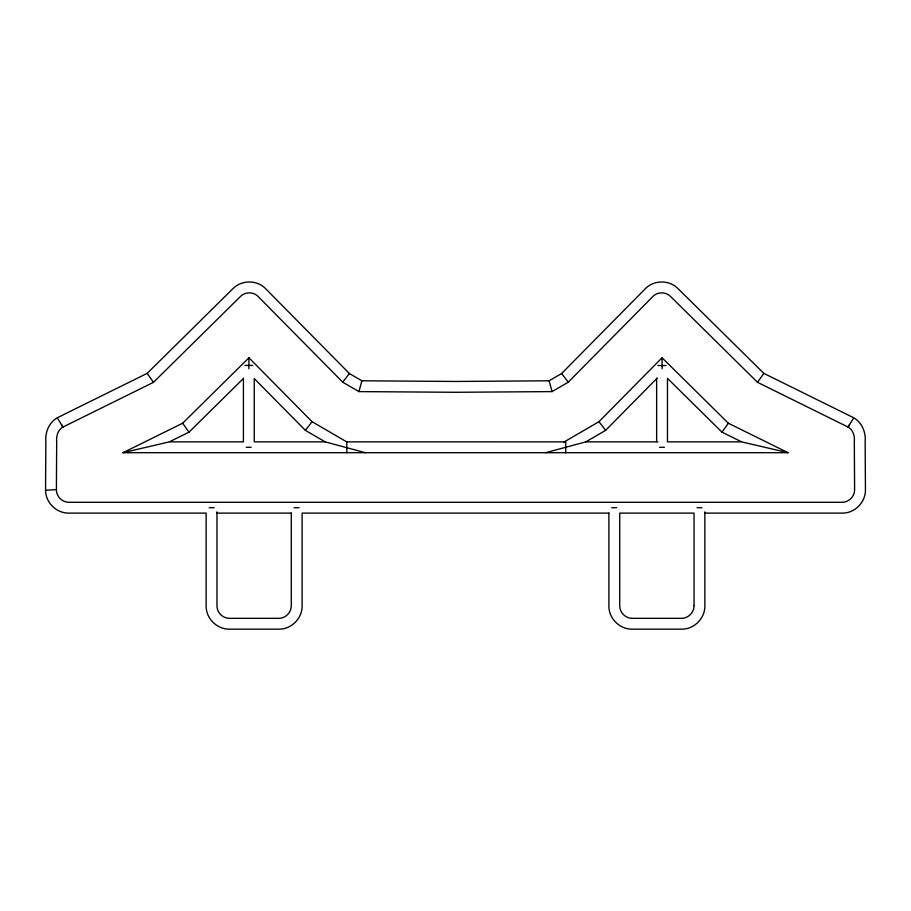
<?xml version="1.0" encoding="UTF-8"?>
<svg xmlns="http://www.w3.org/2000/svg" width="911" height="911" viewBox="0 0 911 911"><rect width="100%" height="100%" fill="white"/><g stroke="black" fill="none" stroke-linecap="round" stroke-linejoin="round"><path stroke-width="1.37" d="M608.89 513.109L302.11 513.109L302.11 606.327C302.076 618.489 291.44 629.125 279.278 629.159L228.968 629.159C216.807 629.125 206.171 618.489 206.137 606.327L206.137 513.109L68.382 513.109C56.22 513.087 45.573 502.428 45.55 490.266L45.857 441.937C44.969 432.543 48.864 422.658 57.234 417.796L62.984 427.02C57.689 429.969 56.129 436.323 56.687 441.972L56.391 489.594C56.243 496.449 62.233 502.428 69.088 502.28L841.912 502.28C848.767 502.428 854.757 496.449 854.609 489.594L854.313 441.972C854.871 436.323 853.322 429.969 848.016 427.031L757.496 382.313L670.564 296.496C665.941 291.725 657.708 291.611 653.016 296.348L568.293 382.164L552.077 391.605L455.5 392.288L358.923 391.605L342.707 382.164L257.984 296.348C253.292 291.611 245.07 291.725 240.447 296.485L153.504 382.313L62.984 427.031M248.874 368.761L248.942 357.784L312.063 421.702L347.159 442.131M358.923 391.593L361.883 380.798L349.403 373.533L265.158 288.218C256.617 279.859 241.825 279.928 233.318 288.297L147.138 373.385L57.928 417.443M848.278 427.157L849.542 424.594M848.016 427.02L853.766 417.796C862.136 422.658 866.031 432.543 865.143 441.937L865.45 490.266C865.427 502.428 854.78 513.087 842.618 513.109L704.863 513.109M721.99 432.167L667.467 378.327L667.467 441.869L741.634 441.869L721.99 432.167L728.356 423.228L788.026 452.699L122.974 452.699L182.644 423.228L248.942 357.772M757.496 382.313L763.851 373.385L853.072 417.443M305.367 430.334L254.249 378.566L254.249 441.869L325.181 441.869L305.367 430.334L312.052 421.702M342.707 382.164L349.403 373.533M361.883 380.798L455.5 381.458L549.117 380.798L561.597 373.533L645.842 288.218C654.383 279.859 669.175 279.928 677.682 288.297L763.862 373.385M563.841 442.131L598.937 421.702L662.058 357.772L728.356 423.228M657.867 441.869L585.819 441.869L605.633 430.334L657.195 378.111M243.214 441.869L169.366 441.869L189.01 432.167L242.861 378.999M545.678 452.699L585.682 441.903M122.974 452.699L168.694 442.029M45.561 490.266L56.38 489.594M244.922 365.425L252.586 365.425M657.913 365.539L666.032 365.539M246.277 447.29L251.197 447.29M659.496 447.29L664.404 447.29M209.188 507.7L214.108 507.7M294.139 507.7L299.059 507.7M611.748 507.7L616.656 507.7M697.097 507.7L702.005 507.7M216.966 513.109L291.281 513.109M742.306 442.029L788.026 452.699M325.318 441.903L365.322 452.699M561.597 373.533L568.293 382.164M598.948 421.702L605.633 430.334M147.149 373.385L153.504 382.313M182.644 423.228L189.01 432.156M61.458 424.594L62.722 427.157M549.117 380.798L552.077 391.593M662.058 357.784L662.126 368.761M704.863 511.868L704.863 606.327C704.829 618.489 694.193 629.125 682.032 629.159L631.722 629.159C619.56 629.125 608.924 618.489 608.89 606.327L608.89 513.075M656.637 378.224L656.637 441.641M565.754 452.699L565.754 441.881L346.806 441.869L346.806 452.699M291.281 513.075L291.281 605.621C291.429 612.488 285.439 618.478 278.572 618.33L229.674 618.33C222.808 618.478 216.818 612.488 216.966 605.621L216.966 511.868M243.419 378.133L243.419 441.641M694.034 605.621C694.182 612.488 688.192 618.478 681.326 618.33L632.428 618.33C625.561 618.478 619.571 612.488 619.719 605.621L619.719 513.109L694.034 513.109L694.034 605.621"/></g></svg>
